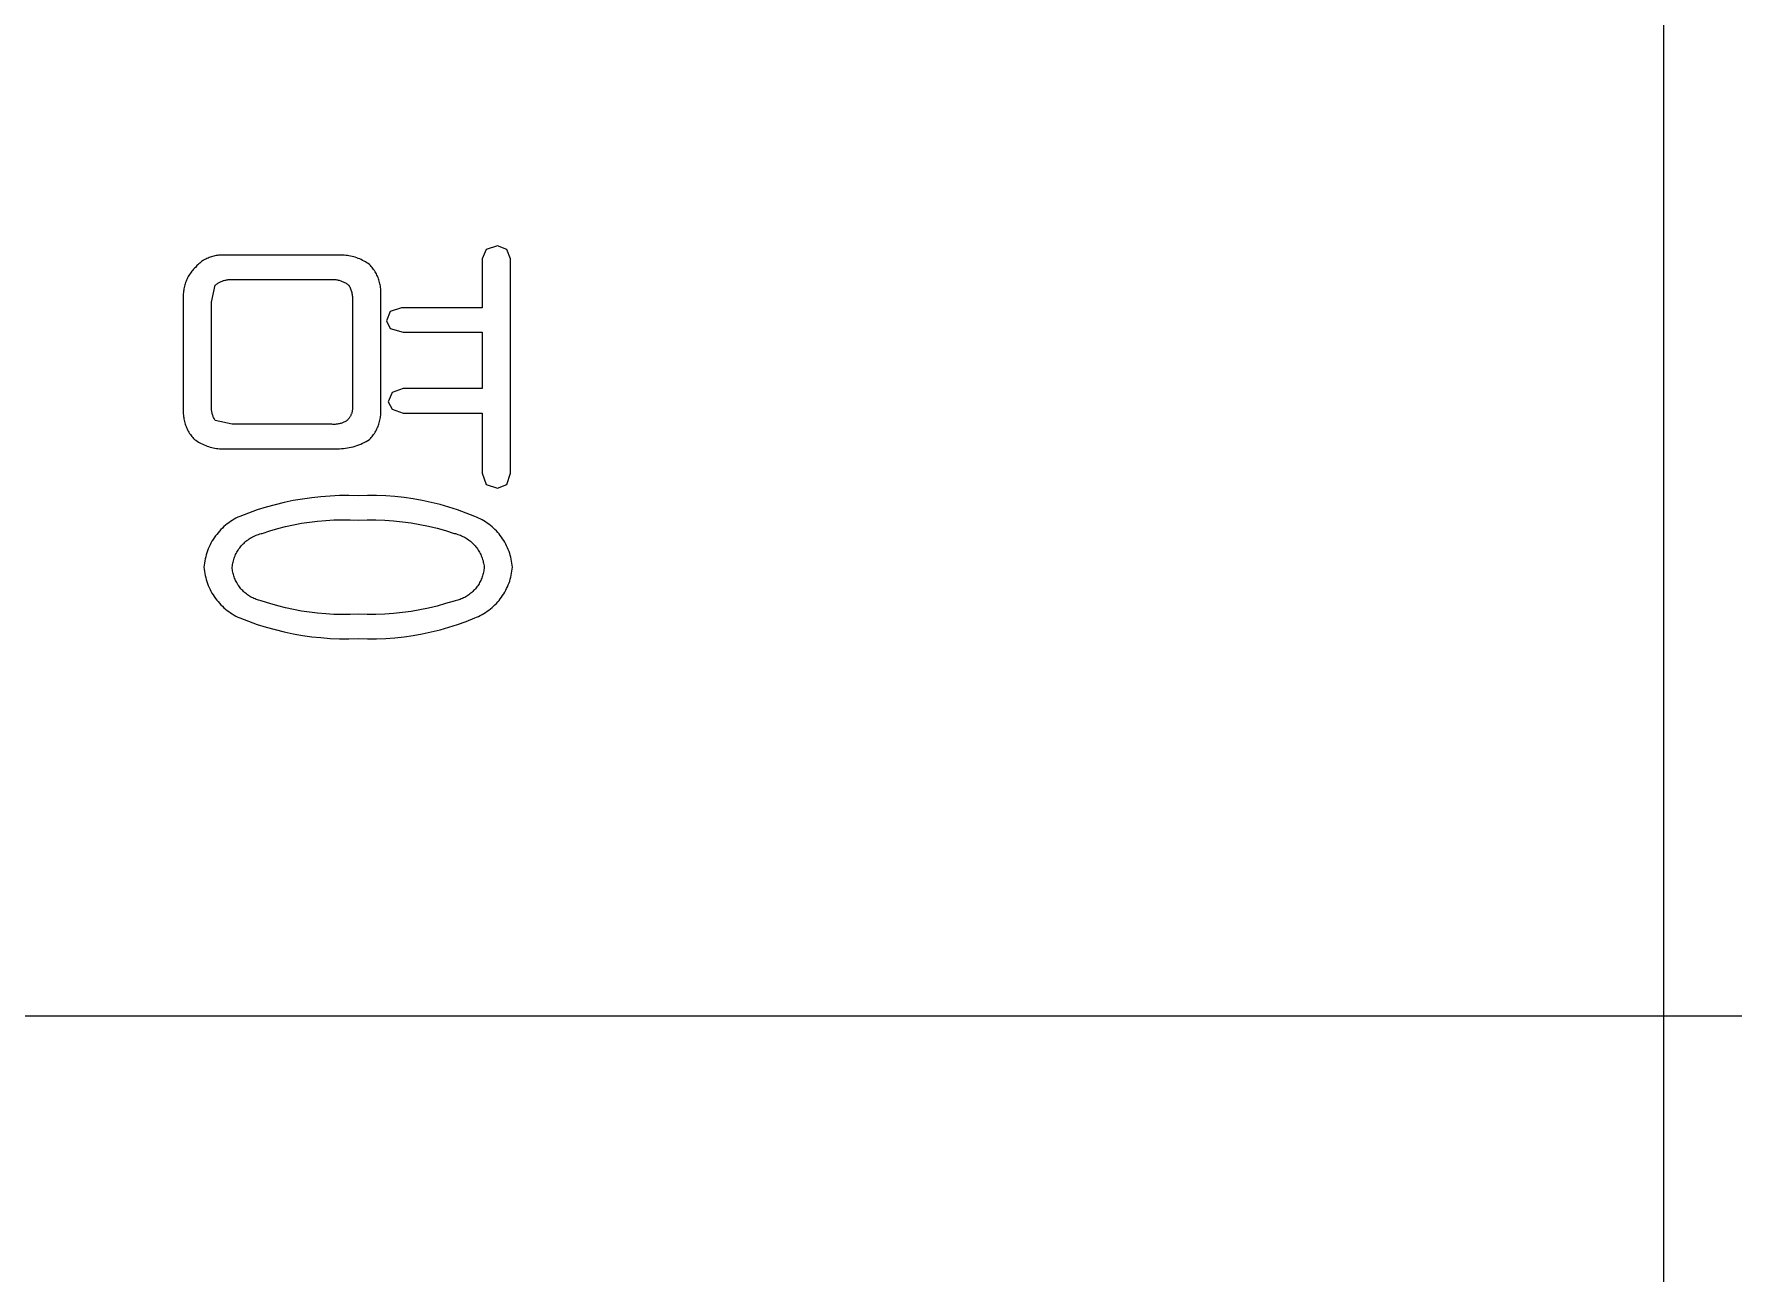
# Model space of a CAD drawing. Header units: millimetres. Extents: x 3033 to 5773, y 123 to 1487.
# Drawn here: x 5437.99 to 5484.58, y 192.02 to 226 of the extents above; entities that cross this region are included whole.
import ezdxf

# ---------------------------------------------------------------- set-up
doc = ezdxf.new("R2010")
doc.units = ezdxf.units.MM
doc.header["$MEASUREMENT"] = 0
doc.layers.add('TEX', color=70, linetype='Continuous')

msp = doc.modelspace()

# ---------------------------------------------------------------- linework, layer by layer
at = {"layer": 'TEX'}
for p, q in [((5482.657, 161.563), (5482.657, 386.563)), ((5450.377, 220.088), (5450.274, 219.83)), ((5450.686, 220.191), (5450.377, 220.088)), ((5450.944, 220.088), (5450.686, 220.191)), ((5451.047, 219.83), (5450.944, 220.088)), ((5442.315, 219.493), (5442.293, 219.465)), ((5442.338, 219.52), (5442.315, 219.493)), ((5442.362, 219.547), (5442.338, 219.52)), ((5442.387, 219.572), (5442.362, 219.547)), ((5442.408, 219.598), (5442.387, 219.572)), ((5442.43, 219.623), (5442.408, 219.598)), ((5442.453, 219.648), (5442.43, 219.623)), ((5442.477, 219.671), (5442.453, 219.648)), ((5442.502, 219.694), (5442.477, 219.671)), ((5442.527, 219.716), (5442.502, 219.694)), ((5442.553, 219.736), (5442.527, 219.716)), ((5442.58, 219.756), (5442.553, 219.736)), ((5442.608, 219.775), (5442.58, 219.756)), ((5442.636, 219.793), (5442.608, 219.775)), ((5442.665, 219.81), (5442.636, 219.793)), ((5442.694, 219.826), (5442.665, 219.81)), ((5442.724, 219.841), (5442.694, 219.826)), ((5442.755, 219.855), (5442.724, 219.841)), ((5442.785, 219.868), (5442.755, 219.855)), ((5442.817, 219.88), (5442.785, 219.868)), ((5442.848, 219.891), (5442.817, 219.88)), ((5442.88, 219.9), (5442.848, 219.891)), ((5442.913, 219.909), (5442.88, 219.9)), ((5442.946, 219.916), (5442.913, 219.909)), ((5442.978, 219.922), (5442.946, 219.916)), ((5443.011, 219.927), (5442.978, 219.922)), ((5443.045, 219.931), (5443.011, 219.927)), ((5443.078, 219.934), (5443.045, 219.931)), ((5443.111, 219.936), (5443.078, 219.934)), ((5443.145, 219.936), (5443.111, 219.936)), ((5443.178, 219.935), (5443.145, 219.936)), ((5443.212, 219.933), (5443.178, 219.935)), ((5446.356, 219.933), (5443.212, 219.933)), ((5446.4, 219.934), (5446.356, 219.933)), ((5446.444, 219.933), (5446.4, 219.934)), ((5446.488, 219.931), (5446.444, 219.933)), ((5446.532, 219.927), (5446.488, 219.931)), ((5446.576, 219.922), (5446.532, 219.927)), ((5446.619, 219.915), (5446.576, 219.922)), ((5446.662, 219.907), (5446.619, 219.915)), ((5446.705, 219.898), (5446.662, 219.907)), ((5446.748, 219.887), (5446.705, 219.898)), ((5446.79, 219.874), (5446.748, 219.887)), ((5446.832, 219.86), (5446.79, 219.874)), ((5446.873, 219.845), (5446.832, 219.86)), ((5446.914, 219.829), (5446.873, 219.845)), ((5446.954, 219.811), (5446.914, 219.829)), ((5446.994, 219.791), (5446.954, 219.811)), ((5447.033, 219.771), (5446.994, 219.791)), ((5447.071, 219.749), (5447.033, 219.771)), ((5447.108, 219.726), (5447.071, 219.749)), ((5447.145, 219.701), (5447.108, 219.726)), ((5447.181, 219.676), (5447.145, 219.701)), ((5447.206, 219.65), (5447.181, 219.676)), ((5447.23, 219.624), (5447.206, 219.65)), ((5447.253, 219.596), (5447.23, 219.624)), ((5447.275, 219.568), (5447.253, 219.596)), ((5447.296, 219.54), (5447.275, 219.568)), ((5447.316, 219.51), (5447.296, 219.54)), ((5447.335, 219.48), (5447.316, 219.51)), ((5450.274, 219.83), (5450.274, 218.49)), ((5451.047, 213.954), (5451.047, 219.83)), ((5442.1, 219.047), (5442.094, 219.012)), ((5442.109, 219.082), (5442.1, 219.047)), ((5442.118, 219.117), (5442.109, 219.082)), ((5442.128, 219.151), (5442.118, 219.117)), ((5442.14, 219.185), (5442.128, 219.151)), ((5442.152, 219.218), (5442.14, 219.185)), ((5442.166, 219.251), (5442.152, 219.218)), ((5442.181, 219.283), (5442.166, 219.251)), ((5442.197, 219.315), (5442.181, 219.283)), ((5442.214, 219.346), (5442.197, 219.315)), ((5442.232, 219.377), (5442.214, 219.346)), ((5442.252, 219.407), (5442.232, 219.377)), ((5442.272, 219.437), (5442.252, 219.407)), ((5442.293, 219.465), (5442.272, 219.437)), ((5442.851, 218.645), (5442.954, 219.109)), ((5442.954, 219.109), (5442.971, 219.123)), ((5442.971, 219.123), (5442.988, 219.136)), ((5442.988, 219.136), (5443.005, 219.149)), ((5443.005, 219.149), (5443.023, 219.161)), ((5443.023, 219.161), (5443.042, 219.173)), ((5443.042, 219.173), (5443.061, 219.184)), ((5443.061, 219.184), (5443.08, 219.195)), ((5443.08, 219.195), (5443.1, 219.204)), ((5443.1, 219.204), (5443.119, 219.213)), ((5443.119, 219.213), (5443.14, 219.222)), ((5443.14, 219.222), (5443.16, 219.229)), ((5443.16, 219.229), (5443.181, 219.236)), ((5443.181, 219.236), (5443.202, 219.242)), ((5443.202, 219.242), (5443.223, 219.248)), ((5443.223, 219.248), (5443.244, 219.252)), ((5443.244, 219.252), (5443.266, 219.256)), ((5443.266, 219.256), (5443.287, 219.26)), ((5443.287, 219.26), (5443.309, 219.262)), ((5443.309, 219.262), (5443.331, 219.264)), ((5443.331, 219.264), (5443.352, 219.265)), ((5443.352, 219.265), (5443.374, 219.265)), ((5443.374, 219.265), (5443.396, 219.264)), ((5443.396, 219.264), (5443.418, 219.263)), ((5443.418, 219.263), (5446.098, 219.263)), ((5446.098, 219.263), (5446.121, 219.265)), ((5446.121, 219.265), (5446.144, 219.267)), ((5446.144, 219.267), (5446.167, 219.267)), ((5446.167, 219.267), (5446.19, 219.267)), ((5446.19, 219.267), (5446.213, 219.266)), ((5446.213, 219.266), (5446.236, 219.265)), ((5446.236, 219.265), (5446.259, 219.262)), ((5446.259, 219.262), (5446.282, 219.259)), ((5446.282, 219.259), (5446.305, 219.255)), ((5446.305, 219.255), (5446.327, 219.25)), ((5446.327, 219.25), (5446.35, 219.245)), ((5446.35, 219.245), (5446.372, 219.239)), ((5446.372, 219.239), (5446.394, 219.232)), ((5446.394, 219.232), (5446.416, 219.224)), ((5446.416, 219.224), (5446.437, 219.215)), ((5446.437, 219.215), (5446.458, 219.206)), ((5446.458, 219.206), (5446.479, 219.196)), ((5446.479, 219.196), (5446.499, 219.186)), ((5446.499, 219.186), (5446.52, 219.175)), ((5446.52, 219.175), (5446.539, 219.163)), ((5446.539, 219.163), (5446.559, 219.15)), ((5446.559, 219.15), (5446.577, 219.137)), ((5446.577, 219.137), (5446.596, 219.123)), ((5446.596, 219.123), (5446.614, 219.109)), ((5446.614, 219.109), (5446.627, 219.085)), ((5446.627, 219.085), (5446.639, 219.061)), ((5446.639, 219.061), (5446.65, 219.036)), ((5446.65, 219.036), (5446.66, 219.012)), ((5447.354, 219.449), (5447.335, 219.48)), ((5447.371, 219.418), (5447.354, 219.449)), ((5447.387, 219.386), (5447.371, 219.418)), ((5447.402, 219.354), (5447.387, 219.386)), ((5447.415, 219.321), (5447.402, 219.354)), ((5447.428, 219.288), (5447.415, 219.321)), ((5447.44, 219.254), (5447.428, 219.288)), ((5447.45, 219.22), (5447.44, 219.254)), ((5447.459, 219.185), (5447.45, 219.22)), ((5447.467, 219.15), (5447.459, 219.185)), ((5447.474, 219.115), (5447.467, 219.15)), ((5447.48, 219.08), (5447.474, 219.115)), ((5447.484, 219.045), (5447.48, 219.08)), ((5447.488, 219.009), (5447.484, 219.045)), ((5442.078, 218.871), (5442.077, 218.835)), ((5442.077, 218.835), (5442.078, 218.799)), ((5442.08, 218.906), (5442.078, 218.871)), ((5442.078, 218.799), (5442.078, 215.655)), ((5442.084, 218.942), (5442.08, 218.906)), ((5442.088, 218.977), (5442.084, 218.942)), ((5442.094, 219.012), (5442.088, 218.977)), ((5442.851, 215.81), (5442.851, 218.645)), ((5446.66, 219.012), (5446.67, 218.986)), ((5446.67, 218.986), (5446.679, 218.961)), ((5446.679, 218.961), (5446.686, 218.935)), ((5446.686, 218.935), (5446.693, 218.909)), ((5446.693, 218.909), (5446.699, 218.883)), ((5446.699, 218.883), (5446.705, 218.857)), ((5446.705, 218.857), (5446.709, 218.83)), ((5446.709, 218.83), (5446.712, 218.804)), ((5446.712, 218.804), (5446.715, 218.777)), ((5446.715, 218.777), (5446.716, 218.75)), ((5446.716, 218.75), (5446.717, 218.723)), ((5446.717, 218.723), (5446.717, 218.696)), ((5446.717, 218.696), (5446.717, 215.81)), ((5447.49, 218.974), (5447.488, 219.009)), ((5447.49, 218.938), (5447.49, 218.974)), ((5447.49, 218.902), (5447.49, 218.938)), ((5447.49, 215.655), (5447.49, 218.902)), ((5447.748, 218.387), (5447.645, 218.129)), ((5447.645, 218.129), (5447.748, 217.923)), ((5448.057, 218.49), (5447.748, 218.387)), ((5450.274, 218.49), (5448.057, 218.49)), ((5447.748, 217.923), (5448.109, 217.82)), ((5448.109, 217.82), (5450.274, 217.82)), ((5450.274, 217.82), (5450.274, 216.273)), ((5448.109, 216.273), (5447.799, 216.17)), ((5450.274, 216.273), (5448.109, 216.273)), ((5442.849, 215.764), (5442.85, 215.787)), ((5442.849, 215.741), (5442.849, 215.764)), ((5442.85, 215.787), (5442.851, 215.81)), ((5446.717, 215.81), (5446.718, 215.792)), ((5446.718, 215.792), (5446.719, 215.775)), ((5446.719, 215.757), (5446.718, 215.74)), ((5446.719, 215.775), (5446.719, 215.757)), ((5447.799, 216.17), (5447.696, 215.913)), ((5447.696, 215.913), (5447.799, 215.706)), ((5442.078, 215.655), (5442.077, 215.619)), ((5442.077, 215.619), (5442.078, 215.584)), ((5442.078, 215.584), (5442.08, 215.548)), ((5442.08, 215.548), (5442.084, 215.512)), ((5442.084, 215.512), (5442.088, 215.477)), ((5442.088, 215.477), (5442.094, 215.442)), ((5442.094, 215.442), (5442.1, 215.407)), ((5442.1, 215.407), (5442.109, 215.372)), ((5442.109, 215.372), (5442.118, 215.338)), ((5442.118, 215.338), (5442.128, 215.303)), ((5442.128, 215.303), (5442.14, 215.27)), ((5442.85, 215.719), (5442.849, 215.741)), ((5442.852, 215.696), (5442.85, 215.719)), ((5442.854, 215.673), (5442.852, 215.696)), ((5442.857, 215.651), (5442.854, 215.673)), ((5442.861, 215.628), (5442.857, 215.651)), ((5442.866, 215.606), (5442.861, 215.628)), ((5442.872, 215.584), (5442.866, 215.606)), ((5442.878, 215.562), (5442.872, 215.584)), ((5442.885, 215.54), (5442.878, 215.562)), ((5442.893, 215.519), (5442.885, 215.54)), ((5442.901, 215.498), (5442.893, 215.519)), ((5442.91, 215.477), (5442.901, 215.498)), ((5442.92, 215.457), (5442.91, 215.477)), ((5442.931, 215.436), (5442.92, 215.457)), ((5442.942, 215.417), (5442.931, 215.436)), ((5442.954, 215.397), (5442.942, 215.417)), ((5443.418, 215.294), (5442.954, 215.397)), ((5446.15, 215.294), (5443.418, 215.294)), ((5446.173, 215.293), (5446.15, 215.294)), ((5446.195, 215.292), (5446.173, 215.293)), ((5446.218, 215.292), (5446.195, 215.292)), ((5446.241, 215.293), (5446.218, 215.292)), ((5446.264, 215.295), (5446.241, 215.293)), ((5446.286, 215.297), (5446.264, 215.295)), ((5446.309, 215.3), (5446.286, 215.297)), ((5446.331, 215.304), (5446.309, 215.3)), ((5446.353, 215.309), (5446.331, 215.304)), ((5446.376, 215.315), (5446.353, 215.309)), ((5446.397, 215.321), (5446.376, 215.315)), ((5446.419, 215.328), (5446.397, 215.321)), ((5446.441, 215.336), (5446.419, 215.328)), ((5446.462, 215.344), (5446.441, 215.336)), ((5446.482, 215.353), (5446.462, 215.344)), ((5446.503, 215.363), (5446.482, 215.353)), ((5446.523, 215.374), (5446.503, 215.363)), ((5446.543, 215.385), (5446.523, 215.374)), ((5446.562, 215.397), (5446.543, 215.385)), ((5446.575, 215.41), (5446.562, 215.397)), ((5446.587, 215.422), (5446.575, 215.41)), ((5446.598, 215.435), (5446.587, 215.422)), ((5446.609, 215.449), (5446.598, 215.435)), ((5446.62, 215.463), (5446.609, 215.449)), ((5446.63, 215.477), (5446.62, 215.463)), ((5446.64, 215.492), (5446.63, 215.477)), ((5446.649, 215.507), (5446.64, 215.492)), ((5446.658, 215.522), (5446.649, 215.507)), ((5446.666, 215.538), (5446.658, 215.522)), ((5446.673, 215.553), (5446.666, 215.538)), ((5446.68, 215.569), (5446.673, 215.553)), ((5446.687, 215.586), (5446.68, 215.569)), ((5446.693, 215.602), (5446.687, 215.586)), ((5446.698, 215.619), (5446.693, 215.602)), ((5446.703, 215.636), (5446.698, 215.619)), ((5446.707, 215.653), (5446.703, 215.636)), ((5446.71, 215.67), (5446.707, 215.653)), ((5446.713, 215.687), (5446.71, 215.67)), ((5446.716, 215.705), (5446.713, 215.687)), ((5446.717, 215.722), (5446.716, 215.705)), ((5446.718, 215.74), (5446.717, 215.722)), ((5447.428, 215.27), (5447.44, 215.303)), ((5447.44, 215.303), (5447.45, 215.338)), ((5447.45, 215.338), (5447.459, 215.372)), ((5447.459, 215.372), (5447.467, 215.407)), ((5447.467, 215.407), (5447.474, 215.442)), ((5447.474, 215.442), (5447.48, 215.477)), ((5447.48, 215.477), (5447.484, 215.512)), ((5447.484, 215.512), (5447.488, 215.548)), ((5447.488, 215.548), (5447.49, 215.584)), ((5447.49, 215.619), (5447.49, 215.655)), ((5447.49, 215.584), (5447.49, 215.619)), ((5447.799, 215.706), (5448.109, 215.603)), ((5448.109, 215.603), (5450.274, 215.603)), ((5450.274, 215.603), (5450.274, 213.954)), ((5442.14, 215.27), (5442.152, 215.236)), ((5442.152, 215.236), (5442.166, 215.203)), ((5442.166, 215.203), (5442.181, 215.171)), ((5442.181, 215.171), (5442.197, 215.139)), ((5442.197, 215.139), (5442.214, 215.108)), ((5442.214, 215.108), (5442.232, 215.077)), ((5442.232, 215.077), (5442.252, 215.047)), ((5442.252, 215.047), (5442.272, 215.018)), ((5442.272, 215.018), (5442.293, 214.989)), ((5442.293, 214.989), (5442.315, 214.961)), ((5442.315, 214.961), (5442.338, 214.934)), ((5442.338, 214.934), (5442.362, 214.907)), ((5442.362, 214.907), (5442.387, 214.882)), ((5442.387, 214.882), (5442.422, 214.856)), ((5442.422, 214.856), (5442.458, 214.831)), ((5442.458, 214.831), (5442.495, 214.808)), ((5447.039, 214.8), (5447.087, 214.826)), ((5447.087, 214.826), (5447.135, 214.853)), ((5447.135, 214.853), (5447.181, 214.882)), ((5447.181, 214.882), (5447.206, 214.907)), ((5447.206, 214.907), (5447.23, 214.934)), ((5447.23, 214.934), (5447.253, 214.961)), ((5447.253, 214.961), (5447.275, 214.989)), ((5447.275, 214.989), (5447.296, 215.018)), ((5447.296, 215.018), (5447.316, 215.047)), ((5447.316, 215.047), (5447.335, 215.077)), ((5447.335, 215.077), (5447.354, 215.108)), ((5447.354, 215.108), (5447.371, 215.139)), ((5447.371, 215.139), (5447.387, 215.171)), ((5447.387, 215.171), (5447.402, 215.203)), ((5447.402, 215.203), (5447.415, 215.236)), ((5447.415, 215.236), (5447.428, 215.27)), ((5442.495, 214.808), (5442.533, 214.786)), ((5442.533, 214.786), (5442.571, 214.765)), ((5442.571, 214.765), (5442.611, 214.746)), ((5442.611, 214.746), (5442.65, 214.728)), ((5442.65, 214.728), (5442.691, 214.711)), ((5442.691, 214.711), (5442.732, 214.696)), ((5442.732, 214.696), (5442.773, 214.682)), ((5442.773, 214.682), (5442.815, 214.67)), ((5442.815, 214.67), (5442.857, 214.659)), ((5442.857, 214.659), (5442.9, 214.649)), ((5442.9, 214.649), (5442.943, 214.641)), ((5442.943, 214.641), (5442.986, 214.635)), ((5442.986, 214.635), (5443.029, 214.63)), ((5443.029, 214.63), (5443.073, 214.626)), ((5443.073, 214.626), (5443.117, 214.624)), ((5443.117, 214.624), (5443.16, 214.624)), ((5443.16, 214.624), (5446.305, 214.624)), ((5446.305, 214.624), (5446.359, 214.625)), ((5446.359, 214.625), (5446.413, 214.627)), ((5446.413, 214.627), (5446.468, 214.632)), ((5446.468, 214.632), (5446.522, 214.638)), ((5446.522, 214.638), (5446.576, 214.646)), ((5446.576, 214.646), (5446.629, 214.656)), ((5446.629, 214.656), (5446.683, 214.668)), ((5446.683, 214.668), (5446.735, 214.681)), ((5446.735, 214.681), (5446.788, 214.697)), ((5446.788, 214.697), (5446.839, 214.714)), ((5446.839, 214.714), (5446.89, 214.733)), ((5446.89, 214.733), (5446.941, 214.753)), ((5446.941, 214.753), (5446.991, 214.776)), ((5446.991, 214.776), (5447.039, 214.8)), ((5450.274, 213.954), (5450.377, 213.645)), ((5450.944, 213.645), (5451.047, 213.954)), ((5450.377, 213.645), (5450.686, 213.542)), ((5450.686, 213.542), (5450.944, 213.645)), ((5444.347, 213.021), (5444.104, 212.945)), ((5444.594, 213.09), (5444.347, 213.021)), ((5444.842, 213.15), (5444.594, 213.09)), ((5445.092, 213.202), (5444.842, 213.15)), ((5445.344, 213.246), (5445.092, 213.202)), ((5445.597, 213.282), (5445.344, 213.246)), ((5445.851, 213.309), (5445.597, 213.282)), ((5446.105, 213.328), (5445.851, 213.309)), ((5446.361, 213.339), (5446.105, 213.328)), ((5446.616, 213.341), (5446.361, 213.339)), ((5446.872, 213.335), (5446.616, 213.341)), ((5447.123, 213.343), (5446.872, 213.335)), ((5447.375, 213.341), (5447.123, 213.343)), ((5447.626, 213.331), (5447.375, 213.341)), ((5447.877, 213.313), (5447.626, 213.331)), ((5448.128, 213.286), (5447.877, 213.313)), ((5448.377, 213.251), (5448.128, 213.286)), ((5448.625, 213.207), (5448.377, 213.251)), ((5448.871, 213.154), (5448.625, 213.207)), ((5449.115, 213.093), (5448.871, 213.154)), ((5449.357, 213.024), (5449.115, 213.093)), ((5449.597, 212.947), (5449.357, 213.024)), ((5443.234, 212.525), (5443.19, 212.488)), ((5443.279, 212.562), (5443.234, 212.525)), ((5443.325, 212.596), (5443.279, 212.562)), ((5443.372, 212.629), (5443.325, 212.596)), ((5443.42, 212.66), (5443.372, 212.629)), ((5443.47, 212.69), (5443.42, 212.66)), ((5443.52, 212.718), (5443.47, 212.69)), ((5443.572, 212.744), (5443.52, 212.718)), ((5443.624, 212.768), (5443.572, 212.744)), ((5443.862, 212.861), (5443.624, 212.768)), ((5444.104, 212.945), (5443.862, 212.861)), ((5444.668, 212.436), (5444.883, 212.491)), ((5444.883, 212.491), (5445.101, 212.539)), ((5445.101, 212.539), (5445.319, 212.58)), ((5445.319, 212.58), (5445.539, 212.614)), ((5445.539, 212.614), (5445.76, 212.641)), ((5445.76, 212.641), (5445.982, 212.66)), ((5445.982, 212.66), (5446.204, 212.673)), ((5446.204, 212.673), (5446.427, 212.677)), ((5446.427, 212.677), (5446.649, 212.675)), ((5446.649, 212.675), (5446.872, 212.665)), ((5446.872, 212.665), (5447.114, 212.673)), ((5447.114, 212.673), (5447.357, 212.673)), ((5447.357, 212.673), (5447.599, 212.665)), ((5447.599, 212.665), (5447.841, 212.648)), ((5447.841, 212.648), (5448.083, 212.623)), ((5448.083, 212.623), (5448.323, 212.59)), ((5448.323, 212.59), (5448.562, 212.549)), ((5448.562, 212.549), (5448.8, 212.5)), ((5448.8, 212.5), (5449.035, 212.443)), ((5449.834, 212.862), (5449.597, 212.947)), ((5450.067, 212.768), (5449.834, 212.862)), ((5450.119, 212.747), (5450.067, 212.768)), ((5450.169, 212.725), (5450.119, 212.747)), ((5450.219, 212.7), (5450.169, 212.725)), ((5450.268, 212.674), (5450.219, 212.7)), ((5450.316, 212.647), (5450.268, 212.674)), ((5450.363, 212.617), (5450.316, 212.647)), ((5450.409, 212.586), (5450.363, 212.617)), ((5450.453, 212.554), (5450.409, 212.586)), ((5450.497, 212.52), (5450.453, 212.554)), ((5450.54, 212.485), (5450.497, 212.52)), ((5442.836, 212.036), (5442.81, 211.985)), ((5442.864, 212.087), (5442.836, 212.036)), ((5442.894, 212.136), (5442.864, 212.087)), ((5442.925, 212.184), (5442.894, 212.136)), ((5442.958, 212.232), (5442.925, 212.184)), ((5442.993, 212.277), (5442.958, 212.232)), ((5443.03, 212.322), (5442.993, 212.277)), ((5443.068, 212.366), (5443.03, 212.322)), ((5443.107, 212.408), (5443.068, 212.366)), ((5443.148, 212.448), (5443.107, 212.408)), ((5443.19, 212.488), (5443.148, 212.448)), ((5443.716, 212.014), (5443.742, 212.039)), ((5443.742, 212.039), (5443.768, 212.063)), ((5443.768, 212.063), (5443.795, 212.087)), ((5443.795, 212.087), (5443.823, 212.109)), ((5443.823, 212.109), (5443.852, 212.131)), ((5443.852, 212.131), (5443.882, 212.151)), ((5443.882, 212.151), (5443.912, 212.17)), ((5443.912, 212.17), (5443.943, 212.189)), ((5443.943, 212.189), (5443.974, 212.206)), ((5443.974, 212.206), (5444.006, 212.222)), ((5444.006, 212.222), (5444.039, 212.237)), ((5444.039, 212.237), (5444.072, 212.251)), ((5444.072, 212.251), (5444.105, 212.264)), ((5444.105, 212.264), (5444.139, 212.276)), ((5444.139, 212.276), (5444.173, 212.287)), ((5444.173, 212.287), (5444.208, 212.296)), ((5444.208, 212.296), (5444.243, 212.304)), ((5444.243, 212.304), (5444.454, 212.374)), ((5444.454, 212.374), (5444.668, 212.436)), ((5449.035, 212.443), (5449.269, 212.378)), ((5449.269, 212.378), (5449.5, 212.304)), ((5449.5, 212.304), (5449.535, 212.296)), ((5449.535, 212.296), (5449.57, 212.287)), ((5449.57, 212.287), (5449.604, 212.276)), ((5449.604, 212.276), (5449.638, 212.264)), ((5449.638, 212.264), (5449.672, 212.251)), ((5449.672, 212.251), (5449.705, 212.237)), ((5449.705, 212.237), (5449.737, 212.222)), ((5449.737, 212.222), (5449.769, 212.206)), ((5449.769, 212.206), (5449.8, 212.189)), ((5449.8, 212.189), (5449.831, 212.17)), ((5449.831, 212.17), (5449.861, 212.151)), ((5449.861, 212.151), (5449.891, 212.131)), ((5449.891, 212.131), (5449.92, 212.109)), ((5449.92, 212.109), (5449.948, 212.087)), ((5449.948, 212.087), (5449.975, 212.063)), ((5449.975, 212.063), (5450.001, 212.039)), ((5450.001, 212.039), (5450.027, 212.014)), ((5450.581, 212.448), (5450.54, 212.485)), ((5450.621, 212.409), (5450.581, 212.448)), ((5450.66, 212.37), (5450.621, 212.409)), ((5450.697, 212.329), (5450.66, 212.37)), ((5450.733, 212.287), (5450.697, 212.329)), ((5450.767, 212.244), (5450.733, 212.287)), ((5450.8, 212.199), (5450.767, 212.244)), ((5450.832, 212.153), (5450.8, 212.199)), ((5450.862, 212.107), (5450.832, 212.153)), ((5450.89, 212.059), (5450.862, 212.107)), ((5450.916, 212.011), (5450.89, 212.059)), ((5442.677, 211.605), (5442.666, 211.548)), ((5442.691, 211.661), (5442.677, 211.605)), ((5442.706, 211.717), (5442.691, 211.661)), ((5442.723, 211.772), (5442.706, 211.717)), ((5442.742, 211.826), (5442.723, 211.772)), ((5442.762, 211.88), (5442.742, 211.826)), ((5442.785, 211.933), (5442.762, 211.88)), ((5442.81, 211.985), (5442.785, 211.933)), ((5443.45, 211.553), (5443.461, 211.587)), ((5443.461, 211.587), (5443.472, 211.621)), ((5443.472, 211.621), (5443.484, 211.655)), ((5443.484, 211.655), (5443.498, 211.688)), ((5443.498, 211.688), (5443.512, 211.721)), ((5443.512, 211.721), (5443.528, 211.753)), ((5443.528, 211.753), (5443.545, 211.785)), ((5443.545, 211.785), (5443.563, 211.816)), ((5443.563, 211.816), (5443.582, 211.846)), ((5443.582, 211.846), (5443.602, 211.876)), ((5443.602, 211.876), (5443.623, 211.905)), ((5443.623, 211.905), (5443.645, 211.934)), ((5443.645, 211.934), (5443.668, 211.961)), ((5443.668, 211.961), (5443.691, 211.988)), ((5443.691, 211.988), (5443.716, 212.014)), ((5450.027, 212.014), (5450.052, 211.988)), ((5450.052, 211.988), (5450.076, 211.961)), ((5450.076, 211.961), (5450.098, 211.934)), ((5450.098, 211.934), (5450.12, 211.905)), ((5450.12, 211.905), (5450.141, 211.876)), ((5450.141, 211.876), (5450.161, 211.846)), ((5450.161, 211.846), (5450.18, 211.816)), ((5450.18, 211.816), (5450.198, 211.785)), ((5450.198, 211.785), (5450.215, 211.753)), ((5450.215, 211.753), (5450.231, 211.721)), ((5450.231, 211.721), (5450.245, 211.688)), ((5450.245, 211.688), (5450.259, 211.655)), ((5450.259, 211.655), (5450.271, 211.621)), ((5450.271, 211.621), (5450.283, 211.587)), ((5450.283, 211.587), (5450.293, 211.553)), ((5450.941, 211.961), (5450.916, 212.011)), ((5450.965, 211.911), (5450.941, 211.961)), ((5450.986, 211.86), (5450.965, 211.911)), ((5451.006, 211.808), (5450.986, 211.86)), ((5451.024, 211.756), (5451.006, 211.808)), ((5451.04, 211.703), (5451.024, 211.756)), ((5451.054, 211.65), (5451.04, 211.703)), ((5451.067, 211.596), (5451.054, 211.65)), ((5451.078, 211.541), (5451.067, 211.596)), ((5442.65, 211.434), (5442.645, 211.377)), ((5442.645, 211.377), (5442.65, 211.319)), ((5442.657, 211.491), (5442.65, 211.434)), ((5442.65, 211.319), (5442.657, 211.262)), ((5442.666, 211.548), (5442.657, 211.491)), ((5442.657, 211.262), (5442.666, 211.205)), ((5442.666, 211.205), (5442.677, 211.148)), ((5442.677, 211.148), (5442.691, 211.092)), ((5443.418, 211.377), (5443.422, 211.412)), ((5443.421, 211.342), (5443.418, 211.377)), ((5443.425, 211.308), (5443.421, 211.342)), ((5443.422, 211.412), (5443.427, 211.448)), ((5443.43, 211.274), (5443.425, 211.308)), ((5443.427, 211.448), (5443.434, 211.483)), ((5443.436, 211.241), (5443.43, 211.274)), ((5443.434, 211.483), (5443.442, 211.518)), ((5443.443, 211.207), (5443.436, 211.241)), ((5443.442, 211.518), (5443.45, 211.553)), ((5443.452, 211.174), (5443.443, 211.207)), ((5443.461, 211.141), (5443.452, 211.174)), ((5443.472, 211.109), (5443.461, 211.141)), ((5443.484, 211.076), (5443.472, 211.109)), ((5450.271, 211.109), (5450.259, 211.076)), ((5450.282, 211.141), (5450.271, 211.109)), ((5450.291, 211.174), (5450.282, 211.141)), ((5450.3, 211.207), (5450.291, 211.174)), ((5450.293, 211.553), (5450.302, 211.518)), ((5450.307, 211.241), (5450.3, 211.207)), ((5450.302, 211.518), (5450.309, 211.483)), ((5450.313, 211.274), (5450.307, 211.241)), ((5450.309, 211.483), (5450.316, 211.448)), ((5450.319, 211.308), (5450.313, 211.274)), ((5450.316, 211.448), (5450.321, 211.412)), ((5450.322, 211.342), (5450.319, 211.308)), ((5450.321, 211.412), (5450.325, 211.377)), ((5450.325, 211.377), (5450.322, 211.342)), ((5451.04, 211.05), (5451.054, 211.104)), ((5451.054, 211.104), (5451.067, 211.158)), ((5451.067, 211.158), (5451.078, 211.212)), ((5451.086, 211.487), (5451.078, 211.541)), ((5451.078, 211.212), (5451.086, 211.267)), ((5451.093, 211.432), (5451.086, 211.487)), ((5451.086, 211.267), (5451.093, 211.321)), ((5451.098, 211.377), (5451.093, 211.432)), ((5451.093, 211.321), (5451.098, 211.377)), ((5442.691, 211.092), (5442.706, 211.037)), ((5442.706, 211.037), (5442.723, 210.982)), ((5442.723, 210.982), (5442.742, 210.927)), ((5442.742, 210.927), (5442.762, 210.873)), ((5442.762, 210.873), (5442.785, 210.82)), ((5442.785, 210.82), (5442.81, 210.768)), ((5442.81, 210.768), (5442.836, 210.717)), ((5442.836, 210.717), (5442.864, 210.666)), ((5442.864, 210.666), (5442.894, 210.617)), ((5443.497, 211.045), (5443.484, 211.076)), ((5443.511, 211.013), (5443.497, 211.045)), ((5443.526, 210.982), (5443.511, 211.013)), ((5443.542, 210.952), (5443.526, 210.982)), ((5443.559, 210.922), (5443.542, 210.952)), ((5443.577, 210.893), (5443.559, 210.922)), ((5443.596, 210.865), (5443.577, 210.893)), ((5443.616, 210.837), (5443.596, 210.865)), ((5443.637, 210.81), (5443.616, 210.837)), ((5443.659, 210.784), (5443.637, 210.81)), ((5443.682, 210.758), (5443.659, 210.784)), ((5443.706, 210.733), (5443.682, 210.758)), ((5443.73, 210.709), (5443.706, 210.733)), ((5443.755, 210.686), (5443.73, 210.709)), ((5443.781, 210.664), (5443.755, 210.686)), ((5443.808, 210.642), (5443.781, 210.664)), ((5443.836, 210.622), (5443.808, 210.642)), ((5449.935, 210.642), (5449.907, 210.622)), ((5449.962, 210.664), (5449.935, 210.642)), ((5449.988, 210.686), (5449.962, 210.664)), ((5450.013, 210.709), (5449.988, 210.686)), ((5450.037, 210.733), (5450.013, 210.709)), ((5450.061, 210.758), (5450.037, 210.733)), ((5450.084, 210.784), (5450.061, 210.758)), ((5450.106, 210.81), (5450.084, 210.784)), ((5450.127, 210.837), (5450.106, 210.81)), ((5450.147, 210.865), (5450.127, 210.837)), ((5450.166, 210.893), (5450.147, 210.865)), ((5450.184, 210.922), (5450.166, 210.893)), ((5450.201, 210.952), (5450.184, 210.922)), ((5450.217, 210.982), (5450.201, 210.952)), ((5450.232, 211.013), (5450.217, 210.982)), ((5450.246, 211.045), (5450.232, 211.013)), ((5450.259, 211.076), (5450.246, 211.045)), ((5450.832, 210.6), (5450.862, 210.646)), ((5450.862, 210.646), (5450.89, 210.694)), ((5450.89, 210.694), (5450.916, 210.742)), ((5450.916, 210.742), (5450.941, 210.792)), ((5450.941, 210.792), (5450.965, 210.842)), ((5450.965, 210.842), (5450.986, 210.893)), ((5450.986, 210.893), (5451.006, 210.945)), ((5451.006, 210.945), (5451.024, 210.997)), ((5451.024, 210.997), (5451.04, 211.05)), ((5442.894, 210.617), (5442.925, 210.569)), ((5442.925, 210.569), (5442.958, 210.522)), ((5442.958, 210.522), (5442.993, 210.476)), ((5442.993, 210.476), (5443.03, 210.431)), ((5443.03, 210.431), (5443.068, 210.388)), ((5443.068, 210.388), (5443.107, 210.345)), ((5443.107, 210.345), (5443.148, 210.305)), ((5443.148, 210.305), (5443.19, 210.265)), ((5443.19, 210.265), (5443.234, 210.228)), ((5443.234, 210.228), (5443.279, 210.192)), ((5443.279, 210.192), (5443.325, 210.157)), ((5443.864, 210.602), (5443.836, 210.622)), ((5443.893, 210.584), (5443.864, 210.602)), ((5443.922, 210.566), (5443.893, 210.584)), ((5443.952, 210.549), (5443.922, 210.566)), ((5443.983, 210.534), (5443.952, 210.549)), ((5444.014, 210.519), (5443.983, 210.534)), ((5444.045, 210.506), (5444.014, 210.519)), ((5444.077, 210.494), (5444.045, 210.506)), ((5444.11, 210.483), (5444.077, 210.494)), ((5444.143, 210.472), (5444.11, 210.483)), ((5444.176, 210.463), (5444.143, 210.472)), ((5444.209, 210.455), (5444.176, 210.463)), ((5444.243, 210.449), (5444.209, 210.455)), ((5444.454, 210.379), (5444.243, 210.449)), ((5444.668, 210.317), (5444.454, 210.379)), ((5444.883, 210.262), (5444.668, 210.317)), ((5445.101, 210.214), (5444.883, 210.262)), ((5445.319, 210.173), (5445.101, 210.214)), ((5445.539, 210.139), (5445.319, 210.173)), ((5448.323, 210.163), (5448.083, 210.13)), ((5448.562, 210.204), (5448.323, 210.163)), ((5448.8, 210.253), (5448.562, 210.204)), ((5449.035, 210.31), (5448.8, 210.253)), ((5449.269, 210.376), (5449.035, 210.31)), ((5449.5, 210.449), (5449.269, 210.376)), ((5449.534, 210.455), (5449.5, 210.449)), ((5449.567, 210.463), (5449.534, 210.455)), ((5449.6, 210.472), (5449.567, 210.463)), ((5449.633, 210.483), (5449.6, 210.472)), ((5449.666, 210.494), (5449.633, 210.483)), ((5449.698, 210.506), (5449.666, 210.494)), ((5449.729, 210.519), (5449.698, 210.506)), ((5449.76, 210.534), (5449.729, 210.519)), ((5449.791, 210.549), (5449.76, 210.534)), ((5449.821, 210.566), (5449.791, 210.549)), ((5449.85, 210.584), (5449.821, 210.566)), ((5449.879, 210.602), (5449.85, 210.584)), ((5449.907, 210.622), (5449.879, 210.602)), ((5450.363, 210.136), (5450.409, 210.167)), ((5450.409, 210.167), (5450.453, 210.199)), ((5450.453, 210.199), (5450.497, 210.233)), ((5450.497, 210.233), (5450.54, 210.269)), ((5450.54, 210.269), (5450.581, 210.305)), ((5450.581, 210.305), (5450.621, 210.344)), ((5450.621, 210.344), (5450.66, 210.383)), ((5450.66, 210.383), (5450.697, 210.424)), ((5450.697, 210.424), (5450.733, 210.466)), ((5450.733, 210.466), (5450.767, 210.51)), ((5450.767, 210.51), (5450.8, 210.554)), ((5450.8, 210.554), (5450.832, 210.6)), ((5443.325, 210.157), (5443.372, 210.124)), ((5443.372, 210.124), (5443.42, 210.093)), ((5443.42, 210.093), (5443.47, 210.063)), ((5443.47, 210.063), (5443.52, 210.035)), ((5443.52, 210.035), (5443.572, 210.009)), ((5443.572, 210.009), (5443.624, 209.985)), ((5443.624, 209.985), (5443.862, 209.893)), ((5443.862, 209.893), (5444.104, 209.808)), ((5444.104, 209.808), (5444.347, 209.732)), ((5444.347, 209.732), (5444.594, 209.664)), ((5445.76, 210.112), (5445.539, 210.139)), ((5445.982, 210.093), (5445.76, 210.112)), ((5446.204, 210.081), (5445.982, 210.093)), ((5446.427, 210.076), (5446.204, 210.081)), ((5446.649, 210.078), (5446.427, 210.076)), ((5446.872, 210.088), (5446.649, 210.078)), ((5447.114, 210.08), (5446.872, 210.088)), ((5447.357, 210.08), (5447.114, 210.08)), ((5447.599, 210.088), (5447.357, 210.08)), ((5447.841, 210.105), (5447.599, 210.088)), ((5448.083, 210.13), (5447.841, 210.105)), ((5449.115, 209.66), (5449.357, 209.729)), ((5449.357, 209.729), (5449.597, 209.806)), ((5449.597, 209.806), (5449.834, 209.891)), ((5449.834, 209.891), (5450.067, 209.985)), ((5450.067, 209.985), (5450.119, 210.006)), ((5450.119, 210.006), (5450.169, 210.028)), ((5450.169, 210.028), (5450.219, 210.053)), ((5450.219, 210.053), (5450.268, 210.079)), ((5450.268, 210.079), (5450.316, 210.107)), ((5450.316, 210.107), (5450.363, 210.136)), ((5444.594, 209.664), (5444.842, 209.603)), ((5444.842, 209.603), (5445.092, 209.551)), ((5445.092, 209.551), (5445.344, 209.507)), ((5445.344, 209.507), (5445.597, 209.471)), ((5445.597, 209.471), (5445.851, 209.444)), ((5445.851, 209.444), (5446.105, 209.425)), ((5446.105, 209.425), (5446.361, 209.414)), ((5446.361, 209.414), (5446.616, 209.412)), ((5446.616, 209.412), (5446.872, 209.418)), ((5446.872, 209.418), (5447.123, 209.411)), ((5447.123, 209.411), (5447.375, 209.412)), ((5447.375, 209.412), (5447.626, 209.422)), ((5447.626, 209.422), (5447.877, 209.44)), ((5447.877, 209.44), (5448.128, 209.467)), ((5448.128, 209.467), (5448.377, 209.503)), ((5448.377, 209.503), (5448.625, 209.547)), ((5448.625, 209.547), (5448.871, 209.599)), ((5448.871, 209.599), (5449.115, 209.66)), ((5773.113, 199.063), (5394.391, 199.063))]:
    msp.add_line(p, q, dxfattribs=at)

doc.saveas('drawing.dxf')
